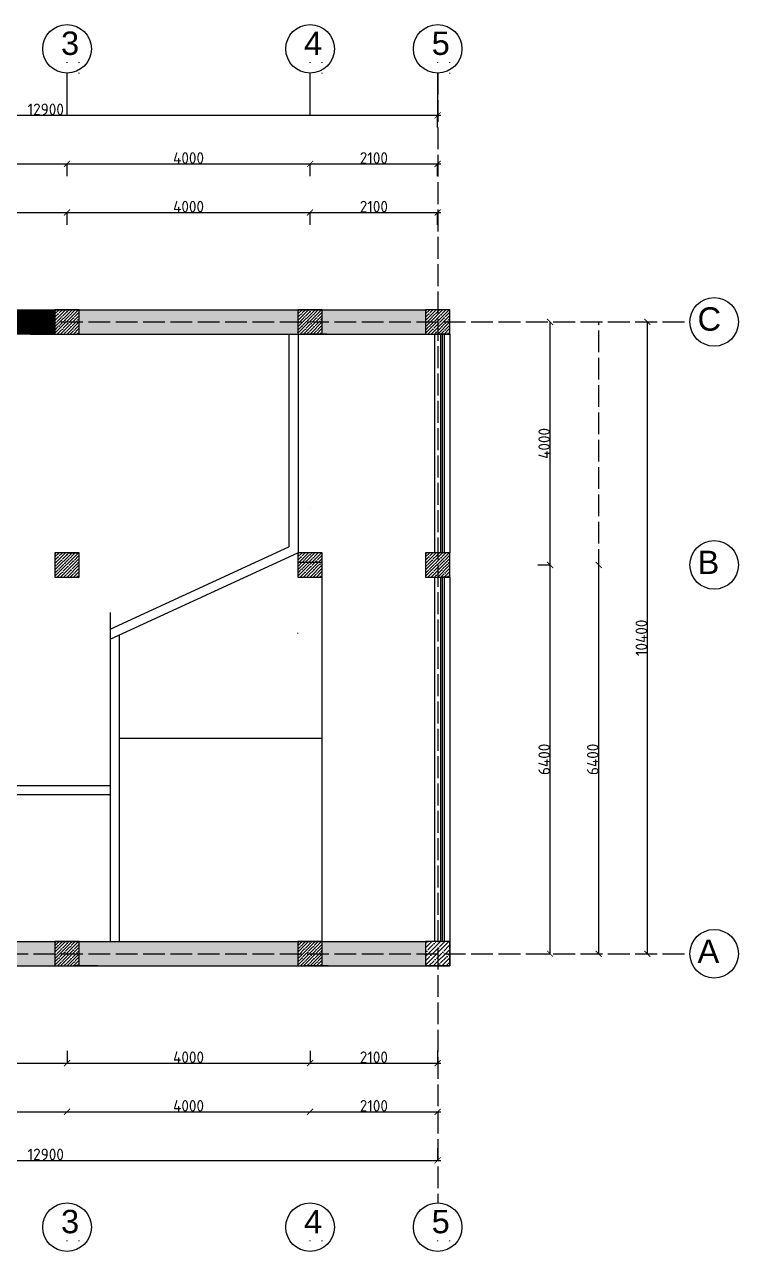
# Model space of a CAD drawing. Header units: millimetres. Extents: x -178199094 to 13669908, y -30538122 to 6091408.
# Drawn here: x 153761 to 165511, y 22837 to 43031 of the extents above; entities that cross this region are included whole.
import ezdxf

# ---------------------------------------------------------------- set-up
doc = ezdxf.new("R2010")
doc.units = ezdxf.units.MM
doc.linetypes.add('ACAD_ISO02W100', pattern=[15, 12, -3])
doc.layers.add('Plan 1', color=7, linetype='Continuous')
doc.styles.add('gost', font='GOST Common.ttf')
doc.styles.get("Standard").update_dxf_attribs({"font": 'arial.ttf'})
doc.dimstyles.new('GOST', dxfattribs={"dimtxt": 190, "dimasz": 100, "dimexe": 0.18, "dimexo": 0.06, "dimgap": 3, "dimtad": 1, "dimdec": 0, "dimzin": 0, "dimdsep": 46, "dimtxsty": 'gost', "dimblk": 'ARCHTICK', "dimcen": 0.09, "dimclrt": 256, "dimadec": 0, "dimazin": 0, "dimtfac": 1, "dimtdec": 0, "dimtofl": 0, "dimtmove": 0, "dimatfit": 3, "dimldrblk": 'ARCHTICK', "dimfxl": 200, "dimfxlon": 1, "dimtolj": 1, "dimtzin": 0, "dimarcsym": 0})

# ---------------------------------------------------------------- blocks, each defined once
blk = doc.blocks.new('_ArchTick')
at = {"color": 0, "linetype": 'ByBlock', "const_width": 0.15}
blk.add_lwpolyline([(-0.5, -0.5), (0.5, 0.5)], dxfattribs=at)
blk = doc.blocks.new('*D76')
at = {"color": 0, "lineweight": -2, "transparency": 16777216}
for p, q in [((149661, 39737), (149661, 39937)), ((149661, 39937), (154460, 39937)), ((154460, 39737), (154460, 39937))]:
    blk.add_line(p, q, dxfattribs=at)
at = {"layer": 'Defpoints', "color": 0, "transparency": 16777216}
for p in [(154460, 39937), (149661, 38137), (154460, 38137)]:
    blk.add_point(p, dxfattribs=at)
at = {"color": 0, "lineweight": -2, "transparency": 16777216, "xscale": 100, "yscale": 100, "zscale": 100, "rotation": 180}
blk.add_blockref('_ArchTick', (149661, 39937), dxfattribs=at)
at = {"color": 0, "lineweight": -2, "transparency": 16777216, "xscale": 100, "yscale": 100, "zscale": 100}
blk.add_blockref('_ArchTick', (154460, 39937), dxfattribs=at)
at = {"transparency": 16777216, "insert": (152060, 40035), "char_height": 190, "attachment_point": 5, "style": 'gost'}
blk.add_mtext('\\A1;4800', dxfattribs=at)
blk = doc.blocks.new('*D77')
at = {"color": 0, "lineweight": -2, "transparency": 16777216}
for p, q in [((154460, 39737), (154460, 39937)), ((154460, 39937), (158460, 39937)), ((158460, 39737), (158460, 39937))]:
    blk.add_line(p, q, dxfattribs=at)
at = {"layer": 'Defpoints', "color": 0, "transparency": 16777216}
for p in [(158460, 39937), (154460, 38137), (158460, 38137)]:
    blk.add_point(p, dxfattribs=at)
at = {"color": 0, "lineweight": -2, "transparency": 16777216, "xscale": 100, "yscale": 100, "zscale": 100, "rotation": 180}
blk.add_blockref('_ArchTick', (154460, 39937), dxfattribs=at)
at = {"color": 0, "lineweight": -2, "transparency": 16777216, "xscale": 100, "yscale": 100, "zscale": 100}
blk.add_blockref('_ArchTick', (158460, 39937), dxfattribs=at)
at = {"transparency": 16777216, "insert": (156460, 40035), "char_height": 190, "attachment_point": 5, "style": 'gost'}
blk.add_mtext('\\A1;4000', dxfattribs=at)
blk = doc.blocks.new('*D78')
at = {"color": 0, "lineweight": -2, "transparency": 16777216}
for p, q in [((158460, 39737), (158460, 39937)), ((158460, 39937), (160560, 39937)), ((160560, 39737), (160560, 39937))]:
    blk.add_line(p, q, dxfattribs=at)
at = {"layer": 'Defpoints', "color": 0, "transparency": 16777216}
for p in [(160560, 39937), (158460, 38137), (160560, 38137)]:
    blk.add_point(p, dxfattribs=at)
at = {"color": 0, "lineweight": -2, "transparency": 16777216, "xscale": 100, "yscale": 100, "zscale": 100, "rotation": 180}
blk.add_blockref('_ArchTick', (158460, 39937), dxfattribs=at)
at = {"color": 0, "lineweight": -2, "transparency": 16777216, "xscale": 100, "yscale": 100, "zscale": 100}
blk.add_blockref('_ArchTick', (160560, 39937), dxfattribs=at)
at = {"transparency": 16777216, "insert": (159510, 40035), "char_height": 190, "attachment_point": 5, "style": 'gost'}
blk.add_mtext('\\A1;2100', dxfattribs=at)
blk = doc.blocks.new('*D21')
at = {"color": 0, "lineweight": -2, "transparency": 16777216}
for p, q in [((149661, 40537), (149661, 40737)), ((149661, 40737), (154460, 40737)), ((154460, 40537), (154460, 40737))]:
    blk.add_line(p, q, dxfattribs=at)
at = {"layer": 'Defpoints', "color": 0, "transparency": 16777216}
for p in [(154460, 40737), (149661, 38137), (154460, 38137)]:
    blk.add_point(p, dxfattribs=at)
at = {"color": 0, "lineweight": -2, "transparency": 16777216, "xscale": 100, "yscale": 100, "zscale": 100, "rotation": 180}
blk.add_blockref('_ArchTick', (149661, 40737), dxfattribs=at)
at = {"color": 0, "lineweight": -2, "transparency": 16777216, "xscale": 100, "yscale": 100, "zscale": 100}
blk.add_blockref('_ArchTick', (154460, 40737), dxfattribs=at)
at = {"transparency": 16777216, "insert": (152060, 40835), "char_height": 190, "attachment_point": 5, "style": 'gost'}
blk.add_mtext('\\A1;4800', dxfattribs=at)
blk = doc.blocks.new('*D22')
at = {"color": 0, "lineweight": -2, "transparency": 16777216}
for p, q in [((154460, 40537), (154460, 40737)), ((154460, 40737), (158460, 40737)), ((158460, 40537), (158460, 40737))]:
    blk.add_line(p, q, dxfattribs=at)
at = {"layer": 'Defpoints', "color": 0, "transparency": 16777216}
for p in [(158460, 40737), (154460, 38137), (158460, 38137)]:
    blk.add_point(p, dxfattribs=at)
at = {"color": 0, "lineweight": -2, "transparency": 16777216, "xscale": 100, "yscale": 100, "zscale": 100, "rotation": 180}
blk.add_blockref('_ArchTick', (154460, 40737), dxfattribs=at)
at = {"color": 0, "lineweight": -2, "transparency": 16777216, "xscale": 100, "yscale": 100, "zscale": 100}
blk.add_blockref('_ArchTick', (158460, 40737), dxfattribs=at)
at = {"transparency": 16777216, "insert": (156460, 40835), "char_height": 190, "attachment_point": 5, "style": 'gost'}
blk.add_mtext('\\A1;4000', dxfattribs=at)
blk = doc.blocks.new('*D23')
at = {"color": 0, "lineweight": -2, "transparency": 16777216}
for p, q in [((158460, 40537), (158460, 40737)), ((158460, 40737), (160560, 40737)), ((160560, 40537), (160560, 40737))]:
    blk.add_line(p, q, dxfattribs=at)
at = {"layer": 'Defpoints', "color": 0, "transparency": 16777216}
for p in [(160560, 40737), (158460, 38137), (160560, 38137)]:
    blk.add_point(p, dxfattribs=at)
at = {"color": 0, "lineweight": -2, "transparency": 16777216, "xscale": 100, "yscale": 100, "zscale": 100, "rotation": 180}
blk.add_blockref('_ArchTick', (158460, 40737), dxfattribs=at)
at = {"color": 0, "lineweight": -2, "transparency": 16777216, "xscale": 100, "yscale": 100, "zscale": 100}
blk.add_blockref('_ArchTick', (160560, 40737), dxfattribs=at)
at = {"transparency": 16777216, "insert": (159510, 40835), "char_height": 190, "attachment_point": 5, "style": 'gost'}
blk.add_mtext('\\A1;2100', dxfattribs=at)
blk = doc.blocks.new('*D24')
at = {"color": 0, "lineweight": -2, "transparency": 16777216}
for p, q in [((147661, 41337), (147661, 41537)), ((147661, 41537), (160560, 41537)), ((160560, 41337), (160560, 41537))]:
    blk.add_line(p, q, dxfattribs=at)
at = {"layer": 'Defpoints', "color": 0, "transparency": 16777216}
for p in [(160560, 41537), (147661, 38137), (160560, 38137)]:
    blk.add_point(p, dxfattribs=at)
at = {"color": 0, "lineweight": -2, "transparency": 16777216, "xscale": 100, "yscale": 100, "zscale": 100, "rotation": 180}
blk.add_blockref('_ArchTick', (147661, 41537), dxfattribs=at)
at = {"color": 0, "lineweight": -2, "transparency": 16777216, "xscale": 100, "yscale": 100, "zscale": 100}
blk.add_blockref('_ArchTick', (160560, 41537), dxfattribs=at)
at = {"transparency": 16777216, "insert": (154110, 41635), "char_height": 190, "attachment_point": 5, "style": 'gost'}
blk.add_mtext('\\A1;12900', dxfattribs=at)
blk = doc.blocks.new('*D92')
at = {"color": 0, "lineweight": -2, "transparency": 16777216}
for p, q in [((149661, 26137), (149661, 25937)), ((154460, 26137), (154460, 25937)), ((149661, 25937), (154460, 25937))]:
    blk.add_line(p, q, dxfattribs=at)
at = {"layer": 'Defpoints', "color": 0, "transparency": 16777216}
for p in [(149661, 27737), (154460, 27737), (154460, 25937)]:
    blk.add_point(p, dxfattribs=at)
at = {"color": 0, "lineweight": -2, "transparency": 16777216, "xscale": 100, "yscale": 100, "zscale": 100, "rotation": 180}
blk.add_blockref('_ArchTick', (149661, 25937), dxfattribs=at)
at = {"color": 0, "lineweight": -2, "transparency": 16777216, "xscale": 100, "yscale": 100, "zscale": 100}
blk.add_blockref('_ArchTick', (154460, 25937), dxfattribs=at)
at = {"transparency": 16777216, "insert": (152060, 26035), "char_height": 190, "attachment_point": 5, "style": 'gost'}
blk.add_mtext('\\A1;4800', dxfattribs=at)
blk = doc.blocks.new('*D93')
at = {"color": 0, "lineweight": -2, "transparency": 16777216}
for p, q in [((154460, 26137), (154460, 25937)), ((158460, 26137), (158460, 25937)), ((154460, 25937), (158460, 25937))]:
    blk.add_line(p, q, dxfattribs=at)
at = {"layer": 'Defpoints', "color": 0, "transparency": 16777216}
for p in [(154460, 27737), (158460, 27738), (158460, 25937)]:
    blk.add_point(p, dxfattribs=at)
at = {"color": 0, "lineweight": -2, "transparency": 16777216, "xscale": 100, "yscale": 100, "zscale": 100, "rotation": 180}
blk.add_blockref('_ArchTick', (154460, 25937), dxfattribs=at)
at = {"color": 0, "lineweight": -2, "transparency": 16777216, "xscale": 100, "yscale": 100, "zscale": 100}
blk.add_blockref('_ArchTick', (158460, 25937), dxfattribs=at)
at = {"transparency": 16777216, "insert": (156460, 26035), "char_height": 190, "attachment_point": 5, "style": 'gost'}
blk.add_mtext('\\A1;4000', dxfattribs=at)
blk = doc.blocks.new('*D94')
at = {"color": 0, "lineweight": -2, "transparency": 16777216}
for p, q in [((158460, 26137), (158460, 25937)), ((160560, 26137), (160560, 25937)), ((158460, 25937), (160560, 25937))]:
    blk.add_line(p, q, dxfattribs=at)
at = {"layer": 'Defpoints', "color": 0, "transparency": 16777216}
for p in [(158460, 27738), (160560, 27737), (160560, 25937)]:
    blk.add_point(p, dxfattribs=at)
at = {"color": 0, "lineweight": -2, "transparency": 16777216, "xscale": 100, "yscale": 100, "zscale": 100, "rotation": 180}
blk.add_blockref('_ArchTick', (158460, 25937), dxfattribs=at)
at = {"color": 0, "lineweight": -2, "transparency": 16777216, "xscale": 100, "yscale": 100, "zscale": 100}
blk.add_blockref('_ArchTick', (160560, 25937), dxfattribs=at)
at = {"transparency": 16777216, "insert": (159510, 26035), "char_height": 190, "attachment_point": 5, "style": 'gost'}
blk.add_mtext('\\A1;2100', dxfattribs=at)
blk = doc.blocks.new('*D39')
at = {"color": 0, "lineweight": -2, "transparency": 16777216}
for p, q in [((149661, 25337), (149661, 25137)), ((149661, 25137), (154460, 25137)), ((154460, 25137), (154460, 25137))]:
    blk.add_line(p, q, dxfattribs=at)
at = {"layer": 'Defpoints', "color": 0, "transparency": 16777216}
for p in [(149661, 27737), (154460, 25137), (154460, 25137)]:
    blk.add_point(p, dxfattribs=at)
at = {"color": 0, "lineweight": -2, "transparency": 16777216, "xscale": 100, "yscale": 100, "zscale": 100, "rotation": 180}
blk.add_blockref('_ArchTick', (149661, 25137), dxfattribs=at)
at = {"color": 0, "lineweight": -2, "transparency": 16777216, "xscale": 100, "yscale": 100, "zscale": 100}
blk.add_blockref('_ArchTick', (154460, 25137), dxfattribs=at)
at = {"transparency": 16777216, "insert": (152060, 25235), "char_height": 190, "attachment_point": 5, "style": 'gost'}
blk.add_mtext('\\A1;4800', dxfattribs=at)
blk = doc.blocks.new('*D40')
at = {"color": 0, "lineweight": -2, "transparency": 16777216}
for p, q in [((154460, 25137), (154460, 25137)), ((154460, 25137), (158460, 25137)), ((158460, 25137), (158460, 25137))]:
    blk.add_line(p, q, dxfattribs=at)
at = {"layer": 'Defpoints', "color": 0, "transparency": 16777216}
for p in [(154460, 25137), (158460, 25137), (158460, 25137)]:
    blk.add_point(p, dxfattribs=at)
at = {"color": 0, "lineweight": -2, "transparency": 16777216, "xscale": 100, "yscale": 100, "zscale": 100, "rotation": 180}
blk.add_blockref('_ArchTick', (154460, 25137), dxfattribs=at)
at = {"color": 0, "lineweight": -2, "transparency": 16777216, "xscale": 100, "yscale": 100, "zscale": 100}
blk.add_blockref('_ArchTick', (158460, 25137), dxfattribs=at)
at = {"transparency": 16777216, "insert": (156460, 25235), "char_height": 190, "attachment_point": 5, "style": 'gost'}
blk.add_mtext('\\A1;4000', dxfattribs=at)
blk = doc.blocks.new('*D41')
at = {"color": 0, "lineweight": -2, "transparency": 16777216}
for p, q in [((158460, 25137), (158460, 25137)), ((158460, 25137), (160560, 25137)), ((160560, 25137), (160560, 25137))]:
    blk.add_line(p, q, dxfattribs=at)
at = {"layer": 'Defpoints', "color": 0, "transparency": 16777216}
for p in [(158460, 25137), (160560, 25137), (160560, 25137)]:
    blk.add_point(p, dxfattribs=at)
at = {"color": 0, "lineweight": -2, "transparency": 16777216, "xscale": 100, "yscale": 100, "zscale": 100, "rotation": 180}
blk.add_blockref('_ArchTick', (158460, 25137), dxfattribs=at)
at = {"color": 0, "lineweight": -2, "transparency": 16777216, "xscale": 100, "yscale": 100, "zscale": 100}
blk.add_blockref('_ArchTick', (160560, 25137), dxfattribs=at)
at = {"transparency": 16777216, "insert": (159510, 25235), "char_height": 190, "attachment_point": 5, "style": 'gost'}
blk.add_mtext('\\A1;2100', dxfattribs=at)
blk = doc.blocks.new('*D95')
at = {"color": 0, "lineweight": -2, "transparency": 16777216}
for p, q in [((147661, 24537), (147661, 24337)), ((160560, 24537), (160560, 24337)), ((147661, 24337), (160560, 24337))]:
    blk.add_line(p, q, dxfattribs=at)
at = {"layer": 'Defpoints', "color": 0, "transparency": 16777216}
for p in [(147661, 27737), (160560, 27737), (160560, 24337)]:
    blk.add_point(p, dxfattribs=at)
at = {"color": 0, "lineweight": -2, "transparency": 16777216, "xscale": 100, "yscale": 100, "zscale": 100, "rotation": 180}
blk.add_blockref('_ArchTick', (147661, 24337), dxfattribs=at)
at = {"color": 0, "lineweight": -2, "transparency": 16777216, "xscale": 100, "yscale": 100, "zscale": 100}
blk.add_blockref('_ArchTick', (160560, 24337), dxfattribs=at)
at = {"transparency": 16777216, "insert": (154110, 24435), "char_height": 190, "attachment_point": 5, "style": 'gost'}
blk.add_mtext('\\A1;12900', dxfattribs=at)
blk = doc.blocks.new('*D96')
at = {"color": 0, "lineweight": -2, "transparency": 16777216}
for p, q in [((162211, 34137), (162411, 34137)), ((162411, 27737), (162411, 34137)), ((162211, 27737), (162411, 27737))]:
    blk.add_line(p, q, dxfattribs=at)
at = {"layer": 'Defpoints', "color": 0, "transparency": 16777216}
for p in [(150994, 34137), (162411, 34137), (160560, 27737)]:
    blk.add_point(p, dxfattribs=at)
at = {"color": 0, "lineweight": -2, "transparency": 16777216, "xscale": 100, "yscale": 100, "zscale": 100}
for p, rotation in [((162411, 34137), 90), ((162411, 27737), 270)]:
    blk.add_blockref('_ArchTick', p, dxfattribs=dict(at, rotation=rotation))
at = {"transparency": 16777216, "insert": (162313, 30937), "char_height": 190, "attachment_point": 5, "rotation": 90, "style": 'gost'}
blk.add_mtext('\\A1;6400', dxfattribs=at)
blk = doc.blocks.new('*D97')
at = {"color": 0, "lineweight": -2, "transparency": 16777216}
for p, q in [((162411, 38137), (162411, 38137)), ((162411, 34137), (162411, 38137)), ((162211, 34137), (162411, 34137))]:
    blk.add_line(p, q, dxfattribs=at)
at = {"layer": 'Defpoints', "color": 0, "transparency": 16777216}
for p in [(162411, 38137), (162411, 38137), (150994, 34137)]:
    blk.add_point(p, dxfattribs=at)
at = {"color": 0, "lineweight": -2, "transparency": 16777216, "xscale": 100, "yscale": 100, "zscale": 100}
for p, rotation in [((162411, 38137), 90), ((162411, 34137), 270)]:
    blk.add_blockref('_ArchTick', p, dxfattribs=dict(at, rotation=rotation))
at = {"transparency": 16777216, "insert": (162313, 36137), "char_height": 190, "attachment_point": 5, "rotation": 90, "style": 'gost'}
blk.add_mtext('\\A1;4000', dxfattribs=at)
blk = doc.blocks.new('*D98')
at = {"color": 0, "lineweight": -2, "transparency": 16777216}
for p, q in [((163211, 34137), (163211, 34137)), ((163211, 27737), (163211, 34137)), ((163211, 27737), (163211, 27737))]:
    blk.add_line(p, q, dxfattribs=at)
at = {"layer": 'Defpoints', "color": 0, "transparency": 16777216}
for p in [(163211, 34137), (163211, 34137), (163211, 27737)]:
    blk.add_point(p, dxfattribs=at)
at = {"color": 0, "lineweight": -2, "transparency": 16777216, "xscale": 100, "yscale": 100, "zscale": 100}
for p, rotation in [((163211, 34137), 90), ((163211, 27737), 270)]:
    blk.add_blockref('_ArchTick', p, dxfattribs=dict(at, rotation=rotation))
at = {"transparency": 16777216, "insert": (163113, 30937), "char_height": 190, "attachment_point": 5, "rotation": 90, "style": 'gost'}
blk.add_mtext('\\A1;6400', dxfattribs=at)
blk = doc.blocks.new('*D99')
at = {"color": 0, "lineweight": -2, "transparency": 16777216}
for p, q in [((152353, 38137), (152153, 38137)), ((152153, 34137), (152153, 38137)), ((152153, 34137), (152153, 34137))]:
    blk.add_line(p, q, dxfattribs=at)
at = {"layer": 'Defpoints', "color": 0, "transparency": 16777216}
for p in [(152153, 38137), (163211, 38137), (152153, 34137)]:
    blk.add_point(p, dxfattribs=at)
at = {"color": 0, "lineweight": -2, "transparency": 16777216, "xscale": 100, "yscale": 100, "zscale": 100}
for p, rotation in [((152153, 38137), 90), ((152153, 34137), 270)]:
    blk.add_blockref('_ArchTick', p, dxfattribs=dict(at, rotation=rotation))
at = {"transparency": 16777216, "insert": (152055, 36137), "char_height": 190, "attachment_point": 5, "rotation": 90, "style": 'gost'}
blk.add_mtext('\\A1;4000', dxfattribs=at)
blk = doc.blocks.new('*D42')
at = {"color": 0, "lineweight": -2, "transparency": 16777216}
for p, q in [((163811, 38137), (164011, 38137)), ((164011, 27737), (164011, 38137)), ((163811, 27737), (164011, 27737))]:
    blk.add_line(p, q, dxfattribs=at)
at = {"layer": 'Defpoints', "color": 0, "transparency": 16777216}
for p in [(160560, 38137), (164011, 38137), (160560, 27737)]:
    blk.add_point(p, dxfattribs=at)
at = {"color": 0, "lineweight": -2, "transparency": 16777216, "xscale": 100, "yscale": 100, "zscale": 100}
for p, rotation in [((164011, 38137), 90), ((164011, 27737), 270)]:
    blk.add_blockref('_ArchTick', p, dxfattribs=dict(at, rotation=rotation))
at = {"transparency": 16777216, "insert": (163913, 32937), "char_height": 190, "attachment_point": 5, "rotation": 90, "style": 'gost'}
blk.add_mtext('\\A1;10400', dxfattribs=at)

msp = doc.modelspace()

# ---------------------------------------------------------------- hatches: boundary and pattern name
at = {"true_color": 0x636466, "transparency": 33554687}
h = msp.add_hatch(color=251, dxfattribs=at)
h.dxf.hatch_style = 1
h.paths.add_polyline_path([(148060.5922, 37937.31534), (148200.5922, 37937.31534), (148200.5922, 38137.31534), (147860.5922, 38137.31534), (147860.5922, 37937.31534), (147660.5922, 37937.31534), (147660.5922, 37537.31534), (148060.5922, 37537.31534)])
h.paths.add_polyline_path([(147660.5922, 37937.31534), (147460.5922, 37937.31534), (147460.5922, 37537.31534), (147660.5922, 37537.31534)])
h.paths.add_polyline_path([(148200.5922, 38337.31534), (147860.5922, 38337.31534), (147860.5922, 38137.31534), (148200.5922, 38137.31534)])
h.paths.add_polyline_path([(149460.5922, 38337.31534), (149160.5922, 38337.31534), (149160.5922, 38137.31534), (149460.5922, 38137.31534)])
h.paths.add_polyline_path([(149460.5922, 38137.31534), (149160.5922, 38137.31534), (149160.5922, 37937.31534), (149460.5922, 37937.31534)])
h.paths.add_polyline_path([(158260.38183, 38337.31534), (154660.38183, 38337.31534), (154660.38183, 38137.31534), (158260.38183, 38137.31534)])
h.paths.add_polyline_path([(158260.38183, 38137.31534), (154660.38183, 38137.31534), (154660.38183, 37937.31534), (158260.38183, 37937.31534)])
h.paths.add_polyline_path([(160360.38183, 38337.31534), (158660.38183, 38337.31534), (158660.38183, 38137.31534), (160360.38183, 38137.31534)])
h.paths.add_polyline_path([(160360.38183, 38137.31534), (158660.38183, 38137.31534), (158660.38183, 37937.31534), (160360.38183, 37937.31534)])
h.paths.add_polyline_path([(149460.5922, 27737.31534), (147860.5922, 27737.31534), (147860.5922, 27537.31534), (149460.5922, 27537.31534)])
h.paths.add_polyline_path([(149460.5922, 27937.31534), (147860.5922, 27937.31534), (147860.5922, 27737.31534), (149460.5922, 27737.31534)])
h.paths.add_polyline_path([(154260.38183, 27937.31534), (149860.5922, 27937.31534), (149860.5922, 27737.31534), (154260.38183, 27737.31534)])
h.paths.add_polyline_path([(154260.38183, 27737.31534), (149860.5922, 27737.31534), (149860.5922, 27537.31534), (154260.38183, 27537.31534)])
h.paths.add_polyline_path([(158260.38183, 27937.31534), (154660.38183, 27937.31534), (154660.38183, 27737.31534), (158260.38183, 27737.31534)])
h.paths.add_polyline_path([(158260.38183, 27737.31534), (154660.38183, 27737.31534), (154660.38183, 27537.31534), (158260.38183, 27537.31534)])
h.paths.add_polyline_path([(160360.38183, 27937.31534), (158660.38183, 27937.31534), (158660.38183, 27737.31534), (160360.38183, 27737.31534)])
h.paths.add_polyline_path([(160360.38183, 27737.31534), (158660.38183, 27737.31534), (158660.38183, 27537.31534), (160360.38183, 27537.31534)])
h = msp.add_hatch(dxfattribs=at)
h.set_pattern_fill('ANSI31', color=251, scale=10)
h.set_pattern_definition([(45, (150157.3105, 38255.6649), (-0.88388348, 0.88388348), [])])
h.paths.add_polyline_path([(154260.38183, 38337.31534), (149860.5922, 38337.31534), (149860.5922, 38137.31534), (154260.38183, 38137.31534)])
h.paths.add_polyline_path([(154260.38183, 38137.31534), (149860.5922, 38137.31534), (149860.5922, 37937.31534), (153660.5922, 37937.31534), (153860.5922, 37937.31534), (154260.38183, 37937.31534)])
at = {"transparency": 33554687}
h = msp.add_hatch(dxfattribs=at)
h.set_pattern_fill('ANSI35', color=1, scale=300)
h.set_pattern_definition([(45, (96139.2, 14936.28), (-53.03301, 53.03301), []), (45, (96192.23, 14936.28), (-53.03301, 53.03301), [93.75, -18.75, 0, -18.75])])
h.paths.add_polyline_path([(154660.38183, 38337.31534), (154260.38183, 38337.31534), (154260.38183, 37937.31534), (154660.38183, 37937.31534)])
h = msp.add_hatch(dxfattribs=at)
h.set_pattern_fill('ANSI35', color=1, scale=300)
h.set_pattern_definition([(45, (100139.2, 14936.28), (-53.03301, 53.03301), []), (45, (100192.23, 14936.28), (-53.03301, 53.03301), [93.75, -18.75, 0, -18.75])])
h.paths.add_polyline_path([(158660.38183, 38337.31534), (158260.38183, 38337.31534), (158260.38183, 37937.31534), (158660.38183, 37937.31534)])
h = msp.add_hatch(dxfattribs=at)
h.set_pattern_fill('ANSI35', color=1, scale=300)
h.set_pattern_definition([(45, (102239.2, 14936.28), (-53.03301, 53.03301), []), (45, (102292.23, 14936.28), (-53.03301, 53.03301), [93.75, -18.75, 0, -18.75])])
h.paths.add_polyline_path([(160760.38183, 38337.31534), (160360.38183, 38337.31534), (160360.38183, 37937.31534), (160760.38183, 37937.31534)])
h = msp.add_hatch(dxfattribs=at)
h.set_pattern_fill('ANSI35', color=1, scale=300)
h.set_pattern_definition([(45, (96139.41, 10936.28), (-53.03301, 53.03301), []), (45, (96192.44, 10936.28), (-53.03301, 53.03301), [93.75, -18.75, 0, -18.75])])
h.paths.add_polyline_path([(154660.59242, 34337.31534), (154260.59242, 34337.31534), (154260.59242, 33937.31534), (154660.59242, 33937.31534)])
h = msp.add_hatch(dxfattribs=at)
h.set_pattern_fill('ANSI35', color=1, scale=300)
h.set_pattern_definition([(45, (100137.93, 10936.62), (-53.03301, 53.03301), []), (45, (100190.96, 10936.62), (-53.03301, 53.03301), [93.75, -18.75, 0, -18.75])])
h.paths.add_polyline_path([(158659.11168, 34337.65086), (158259.11168, 34337.65086), (158259.11168, 33937.65086), (158659.11168, 33937.65086)])
h = msp.add_hatch(dxfattribs=at)
h.set_pattern_fill('ANSI35', color=1, scale=300)
h.set_pattern_definition([(45, (102239.2, 10936.28), (-53.03301, 53.03301), []), (45, (102292.23, 10936.28), (-53.03301, 53.03301), [93.75, -18.75, 0, -18.75])])
h.paths.add_polyline_path([(160760.38183, 34337.31534), (160360.38183, 34337.31534), (160360.38183, 33937.31534), (160760.38183, 33937.31534)])
h = msp.add_hatch(dxfattribs=at)
h.set_pattern_fill('ANSI35', color=1, scale=300)
h.set_pattern_definition([(45, (96139.2, 4536.28), (-53.03301, 53.03301), []), (45, (96192.23, 4536.28), (-53.03301, 53.03301), [93.75, -18.75, 0, -18.75])])
h.paths.add_polyline_path([(154660.38183, 27937.31534), (154260.38183, 27937.31534), (154260.38183, 27537.31534), (154660.38183, 27537.31534)])
h = msp.add_hatch(dxfattribs=at)
h.set_pattern_fill('ANSI35', color=1, scale=300)
h.set_pattern_definition([(45, (100139.2, 4536.62), (-53.03301, 53.03301), []), (45, (100192.23, 4536.62), (-53.03301, 53.03301), [93.75, -18.75, 0, -18.75])])
h.paths.add_polyline_path([(158660.38183, 27937.65086), (158260.38183, 27937.65086), (158260.38183, 27537.65086), (158660.38183, 27537.65086)])
at = {"lineweight": 30, "transparency": 33554687}
h = msp.add_hatch(dxfattribs=at)
h.set_pattern_fill('ANSI35', color=1, scale=400)
h.set_pattern_definition([(45, (94936.46, 14736.28), (-70.71068, 70.71068), []), (45, (95007.17, 14736.28), (-70.71068, 70.71068), [125, -25, 0, -25])])
h.paths.add_polyline_path([(160360.38183, 27937.31534), (160360.38183, 27537.31534), (160760.38183, 27537.31534), (160760.38183, 27937.31534)])

# ---------------------------------------------------------------- linework, layer by layer
at = {"color": 18, "true_color": 0x000000}
for p, q in [((153860.5922, 37937.31534), (160410.5922, 37937.31534)), ((158459.11149, 37937.31534), (158459.11149, 37937.4127)), ((158657.84111, 27937.31534), (158657.84111, 34177.51528)), ((147860.5922, 27937.31534), (160410.5922, 27937.31534))]:
    msp.add_line(p, q, dxfattribs=at)
for p, q in [((158659.11146, 37937.31534), (158459.11146, 37937.31534)), ((158460.38183, 35087.31534), (158459.11168, 35087.31534)), ((154460.5922, 34337.31534), (154660.59242, 34337.31534)), ((158659.11168, 34337.31534), (158459.11168, 34337.31534)), ((158659.11146, 34177.51528), (158459.11146, 34177.51528))]:
    msp.add_line(p, q)
for points in [[(154460.38183, 41537.49534), (154460.38183, 42237.49534)], [(158460.38183, 41537.49534), (158460.38183, 42237.49534)], [(160560.38183, 41537.49534), (160560.38183, 42237.49534)], [(149860.11229, 38337.31534), (160360.38183, 38337.31534)], [(153860.5922, 37937.31534), (153660.5922, 37937.31534)], [(153860.5922, 37937.31534), (158460.5922, 37937.31534)], [(153860.5922, 37937.31534), (158460.5922, 37937.31534)], [(158111.65219, 37937.31534), (158111.65219, 34434.48789)], [(158261.65219, 37937.31534), (158261.65219, 34337.31534)], [(158409.11146, 37937.31534), (158659.11146, 37937.31534)], [(160510.38183, 37937.31534), (160510.38183, 34337.31534)], [(160710.38183, 37937.31534), (160510.38183, 37937.31534)], [(160760.38183, 37937.31534), (160760.38183, 34337.31534)], [(158459.11168, 35086.64448), (158459.11168, 35087.31534)], [(155169.92727, 33077.64285), (158111.65219, 34434.48789)], [(155169.92727, 32912.45589), (158259.11168, 34337.31534)], [(160510.38183, 33937.31534), (160510.38183, 27937.31534)], [(160760.38183, 33937.31534), (160610.38183, 33937.31534)], [(160760.38183, 33937.31534), (160760.38183, 27937.31534)], [(155169.92727, 33354.06616), (155169.92727, 27937.31534)], [(158657.84111, 33135.12749), (158658.08242, 33134.64182)], [(155319.92727, 32981.64209), (155319.92727, 27937.31534)], [(158658.511, 31282.41531), (155319.92727, 31282.41531)], [(153060.5922, 30508.00676), (155169.92727, 30508.00676)], [(153060.5922, 30358.00676), (155169.92727, 30358.00676)], [(147860.5922, 27537.31534), (160760.38183, 27537.31534)], [(158409.11146, 27537.30956), (158659.11146, 27537.30956)]]:
    msp.add_lwpolyline(points, dxfattribs=at)
for points in [[(154260.38183, 37937.31534), (154660.38183, 37937.31534), (154660.38183, 38337.31534), (154260.38183, 38337.31534)], [(158260.38183, 37937.31534), (158660.38183, 37937.31534), (158660.38183, 38337.31534), (158260.38183, 38337.31534)], [(160360.38183, 37937.31534), (160760.38183, 37937.31534), (160760.38183, 38337.31534), (160360.38183, 38337.31534)], [(154260.59242, 33937.31534), (154660.59242, 33937.31534), (154660.59242, 34337.31534), (154260.59242, 34337.31534)], [(158259.11168, 33937.65086), (158659.11168, 33937.65086), (158659.11168, 34337.65086), (158259.11168, 34337.65086)], [(160360.38183, 33937.31534), (160760.38183, 33937.31534), (160760.38183, 34337.31534), (160360.38183, 34337.31534)], [(154260.38183, 27537.31534), (154660.38183, 27537.31534), (154660.38183, 27937.31534), (154260.38183, 27937.31534)], [(158260.38183, 27537.65086), (158660.38183, 27537.65086), (158660.38183, 27937.65086), (158260.38183, 27937.65086)]]:
    msp.add_lwpolyline(points, close=True)
at = {"color": 152, "true_color": 0x2776bb}
for points in [[(158734.11146, 37937.31534), (158334.11146, 37937.31534)], [(160605.38183, 37937.31534), (160605.38183, 34337.31534)], [(160633.8719, 37937.31534), (160633.8719, 34337.31534)], [(160665.38183, 37937.31534), (160665.38183, 34337.31534)], [(158659.11146, 34177.51528), (158259.11146, 34177.51528)], [(160605.38183, 33937.31534), (160605.38183, 27937.31534)], [(160635.38183, 33937.31534), (160635.38183, 27937.31534)], [(160665.38183, 33937.31534), (160665.38183, 27937.31534)], [(160760.38183, 27937.31534), (160760.38183, 27537.31534)], [(154960.38183, 27537.31534), (154560.38183, 27537.31534)], [(158759.11162, 27537.30956), (158359.11162, 27537.30956)], [(160760.38183, 27537.31534), (160360.38183, 27537.31534)]]:
    msp.add_lwpolyline(points, dxfattribs=at)
msp.add_lwpolyline([(158460.38183, 35087.31534), (158459.11168, 35087.31534)], close=True, dxfattribs=at)
at = {"color": 18, "lineweight": 30, "true_color": 0x000000}
msp.add_lwpolyline([(160360.38183, 27537.31534), (160760.38183, 27537.31534), (160760.38183, 27937.31534), (160360.38183, 27937.31534)], close=True, dxfattribs=at)
at = {"color": 18, "true_color": 0x000000}
for centre in [(154460.38183, 42631.23844), (158460.38183, 42631.23844), (160560.38183, 42631.23844), (165110.5922, 38137.31534), (165110.5922, 34137.31534), (165110.5922, 27737.31534), (154460.38183, 23237.49534), (158460.38183, 23237.49534), (160560.38183, 23237.49534)]:
    msp.add_circle(centre, 400, dxfattribs=at)
at = {"layer": 'Plan 1', "color": 251, "linetype": 'ACAD_ISO02W100', "ltscale": 30, "true_color": 0x636466}
for p, q in [((154460.38183, 42401.2591), (154460.38183, 42413.77291)), ((154660.38183, 42401.2591), (154660.38183, 42413.77291)), ((158460.38183, 42401.2591), (158460.38183, 42413.77291)), ((158660.38183, 42401.2591), (158660.38183, 42413.77291)), ((160560.38183, 42401.2591), (160560.38183, 42413.77291)), ((160760.38183, 42401.2591), (160760.38183, 42413.77291)), ((154460.38183, 42224.98154), (154460.38183, 42237.49534)), ((154660.38183, 42224.98154), (154660.38183, 42237.49534)), ((158460.38183, 42224.98154), (158460.38183, 42237.49534)), ((158660.38183, 42224.98154), (158660.38183, 42237.49534)), ((160560.38183, 42224.98154), (160560.38183, 42237.49534)), ((160760.38183, 42224.98154), (160760.38183, 42237.49534)), ((147660.5922, 41537.31534), (160610.5922, 41537.31534)), ((147660.5922, 40737.31534), (160610.5922, 40737.31534)), ((147660.5922, 39937.31534), (160610.5922, 39937.31534)), ((162410.5922, 27737.31534), (162410.5922, 38137.31534)), ((163210.5922, 27737.31534), (163210.5922, 38137.31534)), ((158259.20879, 33007.33601), (158259.20879, 33019.84981)), ((147660.5922, 25937.31534), (160610.5922, 25937.31534)), ((147660.5922, 25137.31534), (160610.5922, 25137.31534)), ((147660.5922, 24337.31534), (160610.5922, 24337.31534)), ((154460.38183, 23007.51601), (154460.38183, 23020.02981)), ((154660.38183, 23007.51601), (154660.38183, 23020.02981)), ((158460.38183, 23007.51601), (158460.38183, 23020.02981)), ((158660.38183, 23007.51601), (158660.38183, 23020.02981)), ((160560.38183, 23007.51601), (160560.38183, 23020.02981)), ((160760.38183, 23007.51601), (160760.38183, 23020.02981))]:
    msp.add_line(p, q, dxfattribs=at)
for points in [[(160560.38183, 42237.49534), (160560.38183, 23637.49534)], [(143560.5922, 38137.31534), (164710.5922, 38137.31534)], [(164010.7722, 38137.3015), (164010.5922, 27737.3015)], [(143560.5922, 27737.31534), (164710.5922, 27737.31534)]]:
    msp.add_lwpolyline(points, dxfattribs=at)

# ---------------------------------------------------------------- texts
at = {"layer": 'Plan 1', "char_height": 384.87481, "attachment_point": 1}
for s, insert in [('3', (154360.88891, 42916.00072)), ('4', (158360.88891, 42916.00072)), ('5', (160460.88891, 42916.00072)), ('3', (154360.88891, 23522.25762)), ('4', (158360.88891, 23522.25762)), ('5', (160460.88891, 23522.25762))]:
    msp.add_mtext_dynamic_manual_height_columns(s, width=384.8748082, gutter_width=0.54982, heights=[0], dxfattribs=dict(at, insert=insert))
at = {"layer": 'Plan 1', "char_height": 384.8748082, "attachment_point": 7, "style": 'gost'}
for s, insert in [('{\\fArial|b0|i0|c0|p34;C}', (164836.63199, 37986.87742)), ('{\\fArial|b0|i0|c0|p34;B}', (164836.63199, 33986.87742)), ('{\\fArial|b0|i0|c238|p34;A}', (164836.63199, 27586.87742))]:
    msp.add_mtext_dynamic_manual_height_columns(s, width=384.8748082, gutter_width=0.54982, heights=[0], dxfattribs=dict(at, insert=insert))

# ---------------------------------------------------------------- dimensions: what is measured, and where the dimension line sits
at = {"color": 18, "true_color": 0x000000}
for base, p1, p2, picture, middle in [((160560.38183, 41537.31534), (147660.5922, 38137.31534), (160560.38183, 38137.31534), '*D24', (154110.48702, 41635.31534)), ((160560.38183, 24337.31534), (147660.5922, 27737.31534), (160560.38183, 27737.31534), '*D95', (154110.48702, 24435.31534))]:
    dim = msp.add_linear_dim(base=base, p1=p1, p2=p2, dimstyle='GOST', dxfattribs=at)
    dim.commit()
    dim.dimension.update_dxf_attribs({"geometry": picture, "text_midpoint": middle})
for base, p1, p2, picture, middle in [((154460.38183, 40737.31534), (149660.5922, 38137.31534), (154460.38183, 38137.31534), '*D21', (152060.48702, 40835.31534)), ((158460.38183, 40737.31534), (154460.38183, 38137.31534), (158460.38183, 38137.31534), '*D22', (156460.38183, 40835.31534)), ((160560.38183, 40737.31534), (158460.38183, 38137.31534), (160560.38183, 38137.31534), '*D23', (159510.38183, 40835.31534)), ((154460.38183, 39937.31534), (149660.5922, 38137.31534), (154460.38183, 38137.31534), '*D76', (152060.48702, 40035.31534)), ((158460.38183, 39937.31534), (154460.38183, 38137.31534), (158460.38183, 38137.31534), '*D77', (156460.38183, 40035.31534)), ((160560.38183, 39937.31534), (158460.38183, 38137.31534), (160560.38183, 38137.31534), '*D78', (159510.38183, 40035.31534)), ((154460.38183, 25937.31534), (149660.5922, 27737.31534), (154460.38183, 27737.31534), '*D92', (152060.48702, 26035.31534)), ((154460.38183, 25137.31534), (149660.5922, 27737.31534), (154460.38183, 25137.31534), '*D39', (152060.48702, 25235.31534)), ((158460.38183, 25937.31534), (154460.38183, 27737.31534), (158460.38183, 27737.65086), '*D93', (156460.38183, 26035.31534)), ((160560.38183, 25937.31534), (158460.38183, 27737.65086), (160560.38183, 27737.31534), '*D94', (159510.38183, 26035.31534)), ((158460.38183, 25137.31534), (154460.38183, 25137.31534), (158460.38183, 25137.31534), '*D40', (156460.38183, 25235.31534)), ((160560.38183, 25137.31534), (158460.38183, 25137.31534), (160560.38183, 25137.31534), '*D41', (159510.38183, 25235.31534))]:
    dim = msp.add_linear_dim(base=base, p1=p1, p2=p2, dimstyle='GOST', override={"dimtmove": 1}, dxfattribs=at)
    dim.commit()
    dim.dimension.update_dxf_attribs({"geometry": picture, "text_midpoint": middle})
for base, p1, p2, picture, middle in [((162410.5922, 38137.31534), (150993.95923, 34137.31534), (162410.5922, 38137.31534), '*D97', (162312.5922, 36137.31534)), ((152152.7963, 38137.31534), (152152.7963, 34137.31534), (163210.5922, 38137.31534), '*D99', (152054.7963, 36137.31534))]:
    dim = msp.add_linear_dim(base=base, p1=p1, p2=p2, angle=90, dimstyle='GOST', override={"dimtmove": 1}, dxfattribs=at)
    dim.commit()
    dim.dimension.update_dxf_attribs({"geometry": picture, "text_midpoint": middle})
for base, p1, p2, picture, middle in [((164010.7722, 38137.31534), (160560.38183, 27737.31534), (160560.38183, 38137.31534), '*D42', (163912.7722, 32937.31534)), ((162410.5922, 34137.31534), (160560.38183, 27737.31534), (150993.95923, 34137.31534), '*D96', (162312.5922, 30937.31534)), ((163210.5922, 34137.31534), (163210.5922, 27737.31534), (163210.5922, 34137.31534), '*D98', (163112.5922, 30937.31534))]:
    dim = msp.add_linear_dim(base=base, p1=p1, p2=p2, angle=90, dimstyle='GOST', dxfattribs=at)
    dim.commit()
    dim.dimension.update_dxf_attribs({"geometry": picture, "text_midpoint": middle})

doc.saveas('drawing.dxf')
